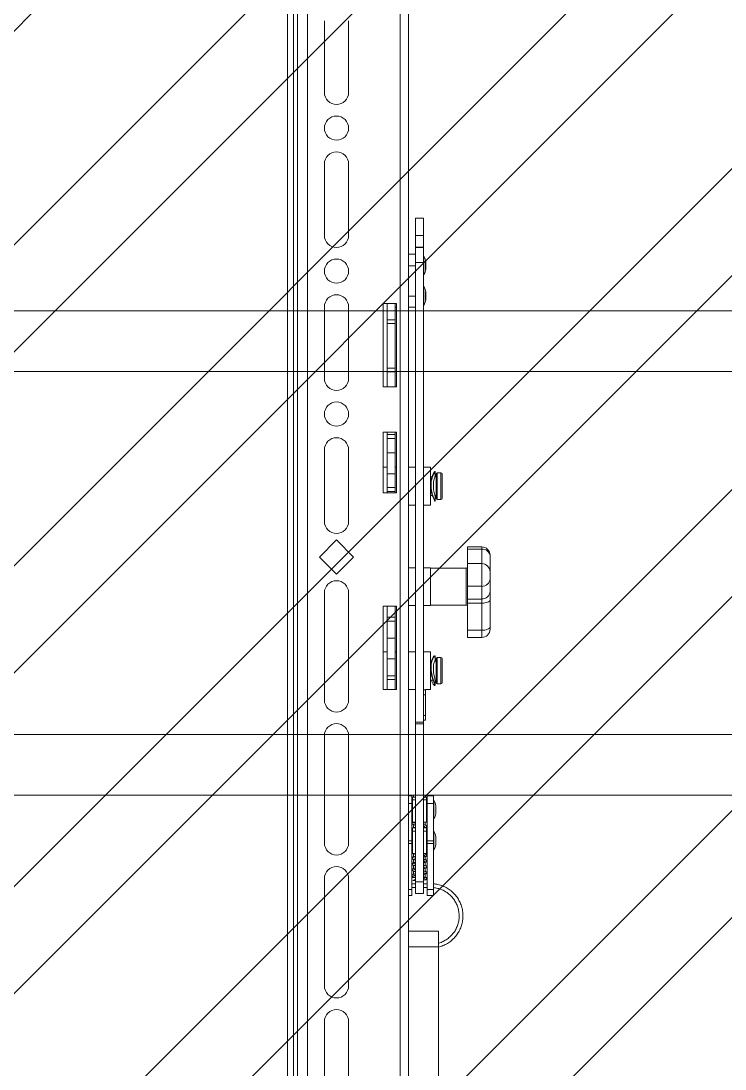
# Model space of a CAD drawing. Header units: inches. Extents: x -284 to 763, y -243 to 242.
# Drawn here: x 708.01 to 719.65, y -183.13 to -165.81 of the extents above; entities that cross this region are included whole.
import ezdxf

# ---------------------------------------------------------------- set-up
doc = ezdxf.new("R2010")
doc.units = ezdxf.units.IN
doc.header["$MEASUREMENT"] = 0
doc.layers.add('NEW AV EQUIP', color=160, linetype='Continuous')
doc.layers.add('TEXT', color=4, linetype='Continuous')

msp = doc.modelspace()

# ---------------------------------------------------------------- hatches: boundary and pattern name
at = {"layer": 'TEXT'}
h = msp.add_hatch(dxfattribs=at)
h.set_pattern_fill('ANSI32', color=256, scale=10)
h.set_pattern_definition([(45, (2e-13, 8.2462), (-2.65165, 2.65165), []), (45, (1.7678, 8.2462), (-2.65165, 2.65165), [])])
h.paths.add_polyline_path([(681.5, -161.816), (681.5, -185.816), (729.5, -185.816), (729.5, -161.816)])

# ---------------------------------------------------------------- linework, layer by layer
at = {"layer": 'NEW AV EQUIP', "linetype": 'Continuous', "lineweight": 15}
for p, q in [((712.58, -188.169), (712.58, -161.169)), ((712.747, -161.169), (712.747, -188.169)), ((714.278, -188.169), (714.278, -161.169)), ((714.414, -188.169), (714.414, -161.169)), ((712.413, -161.294), (712.413, -188.044)), ((712.517, -161.294), (712.517, -188.044)), ((713.025, -165.811), (713.025, -166.992)), ((713.425, -166.992), (713.425, -165.811)), ((713.025, -168.173), (713.025, -169.354)), ((713.425, -169.354), (713.425, -168.173)), ((714.663, -169.07), (714.529, -169.07)), ((714.529, -169.356), (714.529, -169.07)), ((714.663, -169.356), (714.663, -169.07)), ((714.663, -169.356), (714.529, -169.356)), ((714.529, -169.356), (714.529, -169.547)), ((714.663, -169.356), (714.663, -169.547)), ((714.663, -169.547), (714.529, -169.547)), ((714.529, -169.547), (714.529, -169.552)), ((714.663, -169.552), (714.529, -169.552)), ((714.529, -169.552), (714.529, -169.802)), ((714.663, -169.547), (714.663, -169.552)), ((714.663, -169.552), (714.663, -169.802)), ((714.529, -169.666), (714.414, -169.666)), ((714.67, -169.696), (714.663, -169.696)), ((714.67, -169.696), (714.67, -169.796)), ((714.414, -169.857), (714.529, -169.857)), ((714.663, -169.802), (714.529, -169.802)), ((714.529, -177.397), (714.529, -169.802)), ((714.663, -169.802), (714.663, -177.397)), ((714.67, -169.796), (714.67, -170.011)), ((714.698, -169.916), (714.698, -169.791)), ((714.699, -169.913), (714.699, -169.793)), ((714.663, -170.011), (714.67, -170.011)), ((714.67, -170.196), (714.663, -170.196)), ((714.67, -170.196), (714.67, -170.295)), ((714.414, -170.356), (714.529, -170.356)), ((714.67, -170.295), (714.67, -170.511)), ((714.698, -170.416), (714.698, -170.291)), ((714.699, -170.413), (714.699, -170.293)), ((713.025, -170.535), (713.025, -171.716)), ((713.425, -171.716), (713.425, -170.535)), ((713.997, -171.857), (713.997, -170.482)), ((713.997, -170.482), (714.215, -170.482)), ((714.06, -170.751), (714.06, -170.482)), ((714.194, -170.751), (714.194, -170.482)), ((714.194, -170.541), (714.215, -170.541)), ((714.215, -170.482), (714.215, -171.857)), ((714.414, -170.541), (714.529, -170.541)), ((714.663, -170.511), (714.67, -170.511)), ((721.066, -170.603), (689.634, -170.603)), ((713.425, -170.603), (713.025, -170.603)), ((714.06, -170.603), (713.997, -170.603)), ((714.06, -170.751), (714.194, -170.751)), ((714.06, -170.811), (714.06, -170.751)), ((714.215, -170.603), (714.194, -170.603)), ((714.194, -170.751), (714.194, -170.811)), ((714.529, -170.603), (714.414, -170.603)), ((714.194, -170.811), (714.06, -170.811)), ((714.06, -171.548), (714.06, -170.811)), ((714.194, -170.811), (714.194, -171.548)), ((706.238, -171.603), (721.066, -171.603)), ((713.025, -171.603), (713.425, -171.603)), ((713.997, -171.603), (714.06, -171.603)), ((714.06, -171.548), (714.194, -171.548)), ((714.06, -171.61), (714.06, -171.548)), ((714.194, -171.61), (714.06, -171.61)), ((714.06, -171.857), (714.06, -171.61)), ((714.194, -171.548), (714.194, -171.61)), ((714.194, -171.603), (714.215, -171.603)), ((714.194, -171.61), (714.194, -171.857)), ((714.414, -171.603), (714.529, -171.603)), ((714.215, -171.857), (713.997, -171.857)), ((713.997, -173.607), (713.997, -172.607)), ((713.997, -172.607), (714.215, -172.607)), ((714.06, -172.647), (714.06, -172.607)), ((714.06, -172.647), (714.194, -172.647)), ((714.06, -172.708), (714.06, -172.647)), ((714.194, -172.647), (714.194, -172.607)), ((714.194, -172.647), (714.194, -172.708)), ((714.215, -172.607), (714.215, -173.607)), ((714.194, -172.708), (714.06, -172.708)), ((714.06, -172.948), (714.06, -172.708)), ((714.194, -172.708), (714.194, -172.948)), ((713.025, -172.897), (713.025, -174.079)), ((713.425, -174.079), (713.425, -172.897)), ((714.06, -172.948), (714.194, -172.948)), ((714.06, -172.948), (714.06, -173.292)), ((714.194, -172.948), (714.194, -173.292)), ((714.06, -173.187), (713.997, -173.187)), ((714.215, -173.187), (714.194, -173.187)), ((714.529, -173.187), (714.414, -173.187)), ((714.778, -173.187), (714.663, -173.187)), ((714.778, -173.812), (714.778, -173.187)), ((714.06, -173.292), (714.194, -173.292)), ((714.06, -173.292), (714.06, -173.523)), ((714.194, -173.292), (714.194, -173.523)), ((714.805, -173.344), (714.778, -173.344)), ((714.855, -173.255), (714.846, -173.255)), ((714.871, -173.344), (714.851, -173.344)), ((714.855, -173.334), (714.855, -173.255)), ((714.871, -173.7), (714.871, -173.3)), ((714.951, -173.28), (714.891, -173.28)), ((714.891, -173.28), (714.891, -173.72)), ((714.951, -173.72), (714.951, -173.28)), ((714.971, -173.3), (714.971, -173.7)), ((714.06, -173.523), (714.194, -173.523)), ((714.06, -173.585), (714.06, -173.523)), ((714.194, -173.523), (714.194, -173.585)), ((714.215, -173.607), (713.997, -173.607)), ((714.194, -173.585), (714.06, -173.585)), ((714.06, -173.585), (714.06, -173.607)), ((714.194, -173.585), (714.194, -173.607)), ((714.778, -173.655), (714.812, -173.655)), ((714.853, -173.655), (714.871, -173.655)), ((714.855, -173.744), (714.855, -173.663)), ((714.414, -173.812), (714.529, -173.812)), ((714.663, -173.812), (714.778, -173.812)), ((714.846, -173.745), (714.855, -173.745)), ((714.891, -173.72), (714.951, -173.72)), ((712.942, -174.669), (713.225, -174.386)), ((713.225, -174.386), (713.508, -174.669)), ((715.625, -174.502), (715.389, -174.502)), ((715.389, -174.502), (715.389, -174.537)), ((715.389, -174.537), (715.625, -174.537)), ((715.389, -174.537), (715.389, -174.779)), ((715.625, -174.537), (715.625, -174.502)), ((715.625, -174.779), (715.625, -174.537)), ((713.225, -174.952), (712.942, -174.669)), ((713.508, -174.669), (713.225, -174.952)), ((715.763, -174.64), (715.763, -174.651)), ((715.763, -174.651), (715.763, -174.916)), ((714.529, -174.846), (714.414, -174.846)), ((714.778, -174.846), (714.663, -174.846)), ((714.778, -175.161), (714.778, -174.846)), ((715.369, -174.854), (714.778, -174.854)), ((715.369, -174.863), (715.369, -174.854)), ((715.369, -175.464), (715.369, -174.863)), ((715.625, -174.779), (715.389, -174.779)), ((715.389, -174.779), (715.389, -175.153)), ((715.625, -175.153), (715.625, -174.779)), ((715.763, -174.916), (715.763, -175.029)), ((715.763, -175.029), (715.763, -175.238)), ((713.025, -175.26), (713.025, -177.031)), ((713.425, -177.031), (713.425, -175.26)), ((714.778, -175.471), (714.778, -175.161)), ((715.389, -175.153), (715.625, -175.153)), ((715.389, -175.153), (715.389, -175.363)), ((715.625, -175.363), (715.625, -175.153)), ((715.763, -175.378), (715.763, -175.238)), ((715.389, -175.363), (715.625, -175.363)), ((715.389, -175.433), (715.389, -175.363)), ((715.625, -175.433), (715.389, -175.433)), ((715.389, -175.433), (715.389, -175.88)), ((715.625, -175.363), (715.625, -175.433)), ((715.625, -175.88), (715.625, -175.433)), ((715.763, -175.378), (715.763, -175.825)), ((713.997, -176.857), (713.997, -175.482)), ((713.997, -175.482), (714.215, -175.482)), ((714.06, -175.482), (714.06, -175.664)), ((714.194, -175.482), (714.194, -175.664)), ((714.215, -175.482), (714.215, -176.857)), ((714.414, -175.471), (714.529, -175.471)), ((714.663, -175.471), (714.778, -175.471)), ((714.778, -175.464), (715.369, -175.464)), ((714.06, -175.664), (714.194, -175.664)), ((714.06, -175.727), (714.06, -175.664)), ((714.194, -175.727), (714.06, -175.727)), ((714.06, -176.01), (714.06, -175.727)), ((714.194, -175.664), (714.194, -175.727)), ((714.194, -175.727), (714.194, -176.01)), ((715.389, -175.88), (715.625, -175.88)), ((715.389, -175.88), (715.389, -175.999)), ((715.625, -175.999), (715.625, -175.88)), ((715.763, -175.825), (715.763, -175.861)), ((714.06, -176.01), (714.194, -176.01)), ((714.06, -176.01), (714.06, -176.353)), ((714.194, -176.01), (714.194, -176.353)), ((715.389, -175.999), (715.625, -175.999)), ((714.06, -176.234), (713.997, -176.234)), ((714.215, -176.234), (714.194, -176.234)), ((714.529, -176.234), (714.414, -176.234)), ((714.778, -176.234), (714.663, -176.234)), ((714.778, -176.581), (714.778, -176.234)), ((714.855, -176.302), (714.844, -176.302)), ((714.855, -176.385), (714.855, -176.307)), ((714.06, -176.353), (714.194, -176.353)), ((714.06, -176.353), (714.06, -176.63)), ((714.194, -176.353), (714.194, -176.63)), ((714.796, -176.391), (714.778, -176.391)), ((714.871, -176.391), (714.855, -176.391)), ((714.871, -176.747), (714.871, -176.347)), ((714.951, -176.327), (714.891, -176.327)), ((714.891, -176.327), (714.891, -176.767)), ((714.951, -176.767), (714.951, -176.327)), ((714.971, -176.347), (714.971, -176.747)), ((714.06, -176.63), (714.194, -176.63)), ((714.06, -176.692), (714.06, -176.63)), ((714.194, -176.63), (714.194, -176.692)), ((714.778, -176.859), (714.778, -176.581)), ((714.194, -176.692), (714.06, -176.692)), ((714.06, -176.692), (714.06, -176.857)), ((714.194, -176.692), (714.194, -176.857)), ((714.778, -176.702), (714.822, -176.702)), ((714.845, -176.792), (714.855, -176.792)), ((714.855, -176.791), (714.852, -176.789)), ((714.855, -176.702), (714.871, -176.702)), ((714.855, -176.787), (714.855, -176.707)), ((714.891, -176.767), (714.951, -176.767)), ((714.215, -176.857), (713.997, -176.857)), ((714.414, -176.859), (714.529, -176.859)), ((714.663, -176.865), (714.695, -176.865)), ((714.695, -176.946), (714.663, -176.946)), ((714.695, -176.858), (714.695, -176.865)), ((714.695, -176.859), (714.778, -176.859)), ((714.695, -176.865), (714.695, -176.946)), ((714.695, -176.946), (714.695, -177.286)), ((714.663, -177.286), (714.695, -177.286)), ((714.695, -177.286), (714.695, -177.365)), ((714.529, -177.397), (714.663, -177.397)), ((714.529, -177.425), (714.529, -177.397)), ((714.663, -177.425), (714.529, -177.425)), ((714.529, -177.425), (714.529, -180.037)), ((714.695, -177.365), (714.663, -177.365)), ((714.663, -177.397), (714.663, -177.425)), ((714.663, -180.037), (714.663, -177.425)), ((721.066, -177.603), (689.634, -177.603)), ((713.025, -177.622), (713.025, -179.394)), ((713.424, -177.603), (713.026, -177.603)), ((713.425, -179.394), (713.425, -177.622)), ((714.529, -177.603), (714.414, -177.603)), ((689.634, -178.603), (721.066, -178.603)), ((713.025, -178.603), (713.425, -178.603)), ((714.414, -178.603), (714.529, -178.603)), ((714.469, -178.609), (714.414, -178.609)), ((714.414, -178.613), (714.469, -178.613)), ((714.469, -178.609), (714.469, -178.603)), ((714.469, -178.613), (714.469, -178.609)), ((714.469, -178.613), (714.469, -178.74)), ((714.479, -178.721), (714.469, -178.721)), ((714.529, -178.639), (714.479, -178.639)), ((714.479, -178.639), (714.479, -178.679)), ((714.529, -178.679), (714.479, -178.679)), ((714.479, -178.679), (714.479, -179.052)), ((714.5, -178.639), (714.5, -178.603)), ((714.713, -178.639), (714.663, -178.639)), ((714.713, -178.679), (714.663, -178.679)), ((714.692, -178.639), (714.692, -178.603)), ((714.713, -178.639), (714.713, -178.679)), ((714.713, -178.679), (714.713, -179.052)), ((714.724, -178.603), (714.724, -178.609)), ((714.724, -178.609), (714.828, -178.609)), ((714.724, -178.609), (714.724, -178.613)), ((714.724, -178.613), (714.828, -178.613)), ((714.724, -178.74), (714.724, -178.613)), ((714.828, -178.609), (714.828, -178.603)), ((714.828, -178.613), (714.828, -178.609)), ((714.828, -178.613), (714.828, -178.74)), ((714.833, -178.688), (714.828, -178.688)), ((714.833, -178.688), (714.833, -178.788)), ((714.469, -178.74), (714.414, -178.74)), ((714.469, -179.36), (714.469, -178.74)), ((714.724, -178.767), (714.713, -178.767)), ((714.828, -178.74), (714.724, -178.74)), ((714.724, -179.36), (714.724, -178.74)), ((714.828, -179.36), (714.828, -178.74)), ((714.833, -178.788), (714.833, -179.003)), ((714.868, -178.911), (714.868, -178.78)), ((714.869, -178.908), (714.869, -178.783)), ((714.469, -178.971), (714.476, -178.971)), ((714.529, -179.052), (714.479, -179.052)), ((714.492, -179.05), (714.484, -179.056)), ((714.713, -179.052), (714.663, -179.052)), ((714.692, -179.097), (714.692, -179.052)), ((714.716, -178.924), (714.724, -178.924)), ((714.828, -179.003), (714.833, -179.003)), ((714.479, -179.232), (714.469, -179.232)), ((714.529, -179.143), (714.479, -179.143)), ((714.479, -179.143), (714.479, -179.2)), ((714.529, -179.2), (714.479, -179.2)), ((714.479, -179.2), (714.479, -179.57)), ((714.5, -179.143), (714.5, -179.091)), ((714.713, -179.143), (714.663, -179.143)), ((714.713, -179.2), (714.663, -179.2)), ((714.692, -179.143), (714.692, -179.137)), ((714.713, -179.143), (714.713, -179.2)), ((714.713, -179.2), (714.713, -179.57)), ((714.833, -179.199), (714.828, -179.199)), ((714.833, -179.199), (714.833, -179.299)), ((714.469, -179.36), (714.414, -179.36)), ((714.469, -179.406), (714.414, -179.406)), ((714.469, -179.406), (714.469, -179.36)), ((714.469, -180.165), (714.469, -179.406)), ((714.724, -179.278), (714.713, -179.278)), ((714.724, -179.36), (714.828, -179.36)), ((714.724, -179.36), (714.724, -179.406)), ((714.724, -179.406), (714.828, -179.406)), ((714.724, -179.406), (714.724, -180.165)), ((714.828, -179.406), (714.828, -179.36)), ((714.828, -180.165), (714.828, -179.406)), ((714.833, -179.299), (714.833, -179.514)), ((714.868, -179.422), (714.868, -179.291)), ((714.869, -179.419), (714.869, -179.294)), ((714.469, -179.482), (714.479, -179.482)), ((714.529, -179.57), (714.479, -179.57)), ((714.5, -179.624), (714.5, -179.572)), ((714.713, -179.57), (714.663, -179.57)), ((714.692, -179.578), (714.692, -179.57)), ((714.713, -179.435), (714.724, -179.435)), ((714.828, -179.514), (714.833, -179.514)), ((714.5, -179.72), (714.5, -179.668)), ((714.5, -179.816), (714.5, -179.764)), ((714.692, -179.673), (714.692, -179.618)), ((714.692, -179.77), (714.692, -179.714)), ((714.5, -179.912), (714.5, -179.861)), ((714.692, -179.866), (714.692, -179.81)), ((714.692, -179.963), (714.692, -179.907)), ((713.025, -179.984), (713.025, -181.756)), ((713.425, -181.756), (713.425, -179.984)), ((714.529, -180.068), (714.469, -180.068)), ((714.529, -179.963), (714.5, -179.963)), ((714.529, -180.037), (714.663, -180.037)), ((714.529, -180.23), (714.529, -180.037)), ((714.692, -179.963), (714.663, -179.963)), ((714.663, -180.037), (714.663, -180.23)), ((714.724, -180.068), (714.663, -180.068)), ((714.469, -180.165), (714.414, -180.165)), ((714.469, -180.261), (714.414, -180.261)), ((714.469, -180.13), (714.529, -180.13)), ((714.469, -180.261), (714.469, -180.165)), ((714.529, -180.23), (714.663, -180.23)), ((714.663, -180.13), (714.724, -180.13)), ((714.724, -180.165), (714.828, -180.165)), ((714.724, -180.165), (714.724, -180.261)), ((714.724, -180.261), (714.828, -180.261)), ((714.828, -180.261), (714.828, -180.165)), ((714.909, -180.851), (714.414, -180.851)), ((714.909, -181.109), (714.909, -180.851)), ((714.414, -181.109), (714.909, -181.109)), ((714.909, -186.628), (714.909, -181.109)), ((713.025, -182.346), (713.025, -184.118)), ((713.425, -184.118), (713.425, -182.346))]:
    msp.add_line(p, q, dxfattribs=at)
at = {"layer": 'NEW AV EQUIP', "linetype": 'Continuous', "lineweight": 15, "flags": 128}
for points in [[(715.625, -175.433), (715.652, -175.432), (715.677, -175.428), (715.701, -175.423), (715.722, -175.417), (715.739, -175.408), (715.752, -175.399), (715.76, -175.389), (715.763, -175.378)], [(715.625, -175.88), (715.652, -175.879), (715.677, -175.876), (715.701, -175.871), (715.722, -175.864), (715.739, -175.856), (715.752, -175.846), (715.76, -175.836), (715.763, -175.825)]]:
    msp.add_lwpolyline(points, dxfattribs=at)
at = {"layer": 'NEW AV EQUIP', "linetype": 'Continuous', "lineweight": 15}
for centre in [(713.225, -167.582), (713.225, -169.945), (713.225, -172.307)]:
    msp.add_circle(centre, 0.2, dxfattribs=at)
for centre, radius, start, end in [((713.225, -166.992), 0.2, 180, 0), ((713.225, -168.173), 0.2, 0, 180), ((713.225, -169.354), 0.2, 180, 0), ((714.31, -169.853), 0.394, 9.1282, 23.5782), ((714.684, -169.793), 0.015, 0, 9.1282), ((714.31, -169.853), 0.394, 336.4218, 350.8718), ((714.684, -169.913), 0.015, 350.8718, 0), ((714.31, -170.353), 0.394, 9.1282, 23.5782), ((713.225, -170.535), 0.2, 0, 180), ((714.31, -170.353), 0.394, 336.4218, 350.8718), ((714.684, -170.293), 0.015, 0, 9.1282), ((714.684, -170.413), 0.015, 350.8718, 0), ((713.225, -171.716), 0.2, 180, 0), ((713.225, -172.897), 0.2, 0, 180), ((714.891, -173.3), 0.02, 90, 180), ((714.951, -173.3), 0.02, 0, 90), ((714.891, -173.7), 0.02, 180, 270), ((714.951, -173.7), 0.02, 270, 0), ((713.225, -174.079), 0.2, 180, 0), ((715.625, -174.64), 0.138, 0, 90), ((715.636, -174.664), 0.127, 6.0479, 94.9799), ((715.369, -174.834), 0.0197, 270, 0), ((715.625, -174.916), 0.138, 0, 90), ((713.225, -175.26), 0.2, 0, 180), ((715.631, -175.022), 0.132, 267.2232, 356.9235), ((715.631, -175.231), 0.132, 267.2235, 356.9235), ((715.369, -175.484), 0.0197, 0, 90), ((715.625, -175.861), 0.138, 270, 0), ((714.891, -176.347), 0.02, 90, 180), ((714.951, -176.347), 0.02, 0, 90), ((714.891, -176.747), 0.02, 180, 270), ((714.951, -176.747), 0.02, 270, 0), ((713.225, -177.031), 0.2, 180, 0), ((713.225, -177.622), 0.2, 0, 180), ((714.563, -178.846), 0.313, 12.0769, 30.2608), ((714.854, -178.783), 0.015, 0, 12.0769), ((714.854, -178.908), 0.015, 347.9231, 0), ((714.563, -178.846), 0.313, 329.7392, 347.9231), ((714.563, -179.357), 0.313, 12.0769, 30.2608), ((713.225, -179.394), 0.2, 180, 360), ((714.563, -179.357), 0.313, 329.7392, 347.9231), ((714.854, -179.294), 0.015, 0, 12.0769), ((714.854, -179.419), 0.015, 347.9231, 0), ((713.225, -179.984), 0.2, 0, 180), ((714.492, -180.412), 0.449, 89.0047, 92.9957), ((714.7, -180.412), 0.449, 87.0039, 90.9956), ((713.225, -181.756), 0.2, 180, 360), ((713.225, -182.346), 0.2, 0, 180)]:
    msp.add_arc(centre, radius, start, end, dxfattribs=at)
for points, knots in [([(714.778, -173.488), (714.78, -173.463), (714.783, -173.412), (714.803, -173.345), (714.826, -173.292), (714.844, -173.258), (714.846, -173.258), (714.846, -173.257)], [0, 0, 0, 0, 0.199789, 0.398833, 0.616141, 0.849729, 1, 1, 1, 1]), ([(714.855, -173.255), (714.854, -173.256), (714.852, -173.258), (714.834, -173.292), (714.811, -173.345), (714.79, -173.418), (714.785, -173.5), (714.795, -173.576), (714.814, -173.643), (714.836, -173.7), (714.853, -173.737), (714.854, -173.74), (714.854, -173.742)], [0, 0, 0, 0, 0.0982645, 0.1962896, 0.3005753, 0.4135317, 0.5193824, 0.6115719, 0.7059848, 0.8133033, 0.9261401, 1, 1, 1, 1]), ([(714.855, -173.335), (714.854, -173.336), (714.853, -173.338), (714.845, -173.361), (714.834, -173.399), (714.826, -173.45), (714.825, -173.506), (714.83, -173.559), (714.839, -173.606), (714.849, -173.642), (714.855, -173.663), (714.855, -173.663), (714.855, -173.663)], [0, 0, 0, 0, 0.089409, 0.193918, 0.301988, 0.413464, 0.520825, 0.62278, 0.72654, 0.836268, 0.947224, 1, 1, 1, 1]), ([(714.846, -173.741), (714.847, -173.742), (714.848, -173.743), (714.838, -173.72), (714.818, -173.676), (714.795, -173.611), (714.78, -173.543), (714.779, -173.501), (714.778, -173.488)], [0, 0, 0, 0, 0.077749, 0.265209, 0.460152, 0.676195, 0.902063, 1, 1, 1, 1]), ([(714.778, -176.498), (714.78, -176.473), (714.783, -176.425), (714.803, -176.364), (714.825, -176.321), (714.842, -176.3), (714.844, -176.304), (714.844, -176.304)], [0, 0, 0, 0, 0.221987, 0.443146, 0.684598, 0.94414, 1, 1, 1, 1]), ([(714.855, -176.307), (714.854, -176.304), (714.852, -176.298), (714.834, -176.32), (714.811, -176.364), (714.79, -176.43), (714.785, -176.509), (714.795, -176.586), (714.814, -176.657), (714.836, -176.722), (714.853, -176.77), (714.854, -176.78), (714.854, -176.784)], [0, 0, 0, 0, 0.098264, 0.19629, 0.300575, 0.413532, 0.519382, 0.611572, 0.705985, 0.813304, 0.92614, 1, 1, 1, 1]), ([(714.853, -176.384), (714.853, -176.383), (714.852, -176.381), (714.845, -176.396), (714.835, -176.427), (714.826, -176.473), (714.825, -176.527), (714.83, -176.581), (714.839, -176.632), (714.849, -176.674), (714.855, -176.701), (714.855, -176.706), (714.855, -176.707)], [0, 0, 0, 0, 0.041711, 0.151695, 0.265426, 0.38274, 0.495726, 0.603022, 0.712217, 0.827692, 0.94446, 1, 1, 1, 1]), ([(714.846, -176.784), (714.847, -176.783), (714.848, -176.778), (714.838, -176.747), (714.818, -176.695), (714.795, -176.622), (714.78, -176.552), (714.779, -176.51), (714.778, -176.498)], [0, 0, 0, 0, 0.077749, 0.265209, 0.460152, 0.676196, 0.902062, 1, 1, 1, 1]), ([(714.796, -176.702), (714.799, -176.714), (714.81, -176.747), (714.832, -176.783), (714.841, -176.789), (714.845, -176.792)], [0, 0, 0, 0, 0.213138, 0.600398, 1, 1, 1, 1]), ([(714.488, -179.052), (714.487, -179.053), (714.482, -179.055), (714.478, -179.06), (714.476, -179.066), (714.476, -179.071), (714.478, -179.077), (714.481, -179.082), (714.487, -179.086), (714.492, -179.087), (714.494, -179.088)], [0, 0, 0, 0, 0.076728, 0.234134, 0.374217, 0.500443, 0.627455, 0.755995, 0.882001, 1, 1, 1, 1]), ([(714.485, -179.083), (714.486, -179.084), (714.489, -179.087), (714.502, -179.092), (714.516, -179.096), (714.526, -179.098), (714.529, -179.099)], [0, 0, 0, 0, 0.308659, 0.610342, 0.894067, 1, 1, 1, 1]), ([(714.529, -179.069), (714.525, -179.068), (714.513, -179.066), (714.5, -179.061), (714.498, -179.058), (714.496, -179.056)], [0, 0, 0, 0, 0.169458, 0.579099, 1, 1, 1, 1]), ([(714.713, -178.934), (714.714, -178.933), (714.715, -178.931), (714.716, -178.928), (714.716, -178.925), (714.716, -178.924)], [0, 0, 0, 0, 0.103344, 0.693236, 1, 1, 1, 1]), ([(714.529, -179.136), (714.523, -179.137), (714.512, -179.139), (714.504, -179.142), (714.5, -179.143)], [0, 0, 0, 0, 0.478865, 1, 1, 1, 1]), ([(714.669, -179.143), (714.67, -179.143), (714.676, -179.142), (714.691, -179.138), (714.709, -179.133), (714.717, -179.12), (714.714, -179.106), (714.7, -179.098), (714.685, -179.094), (714.671, -179.092), (714.663, -179.091)], [0, 0, 0, 0, 0.001077, 0.123224, 0.334418, 0.454825, 0.545709, 0.735112, 0.860717, 1, 1, 1, 1]), ([(714.663, -179.12), (714.667, -179.12), (714.677, -179.122), (714.685, -179.124), (714.687, -179.124), (714.687, -179.123)], [0, 0, 0, 0, 0.268, 0.71758, 1, 1, 1, 1]), ([(714.713, -179.222), (714.713, -179.222), (714.715, -179.22), (714.716, -179.216), (714.716, -179.212), (714.715, -179.207), (714.714, -179.205), (714.713, -179.205)], [0, 0, 0, 0, 0.012422, 0.339706, 0.62357, 0.899994, 1, 1, 1, 1]), ([(714.479, -179.541), (714.479, -179.541), (714.477, -179.543), (714.476, -179.547), (714.476, -179.552), (714.477, -179.556), (714.478, -179.558), (714.479, -179.559)], [0, 0, 0, 0, 0.023342, 0.345682, 0.63537, 0.926009, 1, 1, 1, 1]), ([(714.497, -179.571), (714.499, -179.572), (714.504, -179.574), (714.515, -179.577), (714.526, -179.579), (714.529, -179.579)], [0, 0, 0, 0, 0.236769, 0.778491, 1, 1, 1, 1]), ([(714.663, -179.624), (714.666, -179.624), (714.675, -179.623), (714.692, -179.619), (714.709, -179.613), (714.717, -179.6), (714.714, -179.586), (714.7, -179.579), (714.685, -179.575), (714.671, -179.573), (714.663, -179.571)], [0, 0, 0, 0, 0.0407815, 0.1588518, 0.3634146, 0.4801221, 0.5665976, 0.7466754, 0.8686458, 1, 1, 1, 1]), ([(714.663, -179.6), (714.667, -179.601), (714.677, -179.603), (714.685, -179.605), (714.687, -179.604), (714.687, -179.604)], [0, 0, 0, 0, 0.252366, 0.704655, 1, 1, 1, 1]), ([(714.529, -179.616), (714.524, -179.617), (714.512, -179.62), (714.498, -179.624), (714.487, -179.628), (714.477, -179.638), (714.475, -179.65), (714.482, -179.661), (714.496, -179.667), (714.512, -179.672), (714.524, -179.674), (714.529, -179.675)], [0, 0, 0, 0, 0.089263, 0.211193, 0.316005, 0.423783, 0.52946, 0.613303, 0.799787, 0.917994, 1, 1, 1, 1]), ([(714.529, -179.713), (714.525, -179.713), (714.51, -179.716), (714.493, -179.721), (714.48, -179.73), (714.475, -179.74), (714.478, -179.753), (714.489, -179.761), (714.505, -179.766), (714.521, -179.77), (714.528, -179.772), (714.529, -179.772)], [0, 0, 0, 0, 0.065965, 0.246159, 0.391825, 0.488272, 0.564238, 0.687969, 0.879174, 0.992052, 1, 1, 1, 1]), ([(714.529, -179.646), (714.528, -179.646), (714.52, -179.645), (714.511, -179.642), (714.504, -179.64), (714.504, -179.64), (714.504, -179.64)], [0, 0, 0, 0, 0.0716503, 0.4736899, 0.8273229, 1, 1, 1, 1]), ([(714.529, -179.742), (714.524, -179.741), (714.515, -179.739), (714.508, -179.737), (714.505, -179.735), (714.505, -179.737), (714.505, -179.737)], [0, 0, 0, 0, 0.393285, 0.658029, 0.909488, 1, 1, 1, 1]), ([(714.707, -179.681), (714.707, -179.68), (714.706, -179.678), (714.695, -179.674), (714.681, -179.67), (714.668, -179.668), (714.663, -179.667)], [0, 0, 0, 0, 0.281603, 0.558017, 0.820086, 1, 1, 1, 1]), ([(714.663, -179.696), (714.669, -179.697), (714.682, -179.7), (714.694, -179.704), (714.695, -179.706), (714.695, -179.707)], [0, 0, 0, 0, 0.269952, 0.658806, 1, 1, 1, 1]), ([(714.663, -179.721), (714.666, -179.72), (714.676, -179.719), (714.689, -179.716), (714.701, -179.712), (714.704, -179.71), (714.705, -179.709)], [0, 0, 0, 0, 0.124741, 0.402264, 0.69708, 1, 1, 1, 1]), ([(714.663, -179.817), (714.672, -179.815), (714.689, -179.812), (714.702, -179.808), (714.71, -179.803), (714.715, -179.796), (714.717, -179.789), (714.714, -179.78), (714.705, -179.773), (714.69, -179.768), (714.672, -179.765), (714.663, -179.764)], [0, 0, 0, 0, 0.1520126, 0.3087819, 0.3768317, 0.4444915, 0.5059448, 0.5590021, 0.6754397, 0.8442093, 1, 1, 1, 1]), ([(714.698, -179.712), (714.7, -179.711), (714.704, -179.711), (714.709, -179.708), (714.714, -179.703), (714.716, -179.697), (714.716, -179.692), (714.715, -179.687), (714.712, -179.682), (714.706, -179.679), (714.702, -179.678), (714.7, -179.677)], [0, 0, 0, 0, 0.0849549, 0.1680608, 0.3207045, 0.4525978, 0.5671234, 0.6791252, 0.7910394, 0.8996319, 1, 1, 1, 1]), ([(714.529, -179.809), (714.526, -179.809), (714.513, -179.811), (714.499, -179.816), (714.484, -179.822), (714.477, -179.831), (714.475, -179.838), (714.477, -179.845), (714.485, -179.855), (714.5, -179.861), (714.515, -179.865), (714.527, -179.868), (714.529, -179.868)], [0, 0, 0, 0, 0.048342, 0.202242, 0.344081, 0.424775, 0.501218, 0.573008, 0.646394, 0.788677, 0.978374, 1, 1, 1, 1]), ([(714.529, -179.905), (714.521, -179.906), (714.506, -179.91), (714.49, -179.916), (714.481, -179.921), (714.475, -179.932), (714.478, -179.944), (714.486, -179.951), (714.5, -179.957), (714.514, -179.961), (714.526, -179.963), (714.529, -179.964)], [0, 0, 0, 0, 0.1428914, 0.2762253, 0.3937294, 0.4866721, 0.5689251, 0.6725776, 0.8046354, 0.9598696, 1, 1, 1, 1]), ([(714.529, -179.839), (714.527, -179.838), (714.521, -179.837), (714.514, -179.835), (714.506, -179.833), (714.506, -179.833), (714.505, -179.833)], [0, 0, 0, 0, 0.098117, 0.421566, 0.710488, 1, 1, 1, 1]), ([(714.529, -179.935), (714.526, -179.934), (714.516, -179.932), (714.506, -179.929), (714.505, -179.929), (714.505, -179.929)], [0, 0, 0, 0, 0.2049171, 0.710125, 1, 1, 1, 1]), ([(714.663, -179.793), (714.666, -179.793), (714.673, -179.794), (714.682, -179.796), (714.687, -179.797), (714.69, -179.799), (714.69, -179.798), (714.69, -179.798)], [0, 0, 0, 0, 0.180508, 0.485416, 0.756411, 0.990439, 1, 1, 1, 1]), ([(714.706, -179.872), (714.703, -179.87), (714.698, -179.867), (714.68, -179.862), (714.666, -179.86), (714.663, -179.86)], [0, 0, 0, 0, 0.450737, 0.8763418, 1, 1, 1, 1]), ([(714.663, -179.889), (714.665, -179.889), (714.674, -179.89), (714.684, -179.893), (714.694, -179.896), (714.696, -179.898), (714.697, -179.899)], [0, 0, 0, 0, 0.096795, 0.387227, 0.691613, 1, 1, 1, 1]), ([(714.663, -179.913), (714.666, -179.913), (714.677, -179.911), (714.691, -179.907), (714.705, -179.903), (714.706, -179.9), (714.707, -179.899)], [0, 0, 0, 0, 0.085489, 0.373873, 0.683027, 1, 1, 1, 1]), ([(714.7, -179.903), (714.702, -179.903), (714.705, -179.902), (714.709, -179.9), (714.712, -179.897), (714.715, -179.893), (714.716, -179.889), (714.716, -179.884), (714.715, -179.879), (714.711, -179.874), (714.705, -179.87), (714.701, -179.869), (714.699, -179.869)], [0, 0, 0, 0, 0.077339, 0.153025, 0.225225, 0.293098, 0.415565, 0.526587, 0.64204, 0.762555, 0.883838, 1, 1, 1, 1]), ([(714.487, -180.015), (714.485, -180.015), (714.484, -180.016), (714.484, -180.016), (714.485, -180.016), (714.486, -180.016), (714.487, -180.016), (714.488, -180.016), (714.489, -180.016), (714.49, -180.016), (714.49, -180.016), (714.491, -180.016)], [0, 0, 0, 0, 0.519011, 0.664212, 0.766199, 0.838228, 0.911743, 0.942617, 0.973716, 0.990644, 1, 1, 1, 1]), ([(714.529, -180.002), (714.521, -180.003), (714.505, -180.006), (714.491, -180.011), (714.487, -180.015), (714.487, -180.015)], [0, 0, 0, 0, 0.463992, 0.949034, 1, 1, 1, 1]), ([(714.491, -180.016), (714.491, -180.016), (714.491, -180.016), (714.493, -180.016), (714.495, -180.016), (714.502, -180.016), (714.51, -180.015), (714.525, -180.015), (714.529, -180.015)], [0, 0, 0, 0, 0.010441, 0.024185, 0.057417, 0.201879, 0.776304, 1, 1, 1, 1]), ([(714.663, -180.009), (714.671, -180.008), (714.692, -180.004), (714.707, -180), (714.716, -179.987), (714.716, -179.981), (714.713, -179.972), (714.702, -179.964), (714.689, -179.961), (714.676, -179.958), (714.666, -179.956), (714.663, -179.956)], [0, 0, 0, 0, 0.132768, 0.388394, 0.476097, 0.531743, 0.598694, 0.721154, 0.831508, 0.963167, 1, 1, 1, 1]), ([(714.663, -179.985), (714.667, -179.986), (714.677, -179.987), (714.684, -179.989), (714.688, -179.991), (714.688, -179.99), (714.688, -179.99)], [0, 0, 0, 0, 0.276478, 0.755014, 0.961829, 1, 1, 1, 1]), ([(714.909, -181.115), (714.934, -181.108), (714.986, -181.093), (715.059, -181.056), (715.125, -181.009), (715.184, -180.952), (715.233, -180.886), (715.271, -180.815), (715.299, -180.738), (715.314, -180.657), (715.316, -180.576), (715.307, -180.495), (715.285, -180.416), (715.251, -180.342), (715.206, -180.274), (715.152, -180.213), (715.088, -180.161), (715.018, -180.12), (714.942, -180.09), (714.878, -180.074), (714.84, -180.072), (714.828, -180.071)], [0, 0, 0, 0, 0.053674, 0.107987, 0.162301, 0.216613, 0.270927, 0.325239, 0.379552, 0.433865, 0.488178, 0.54249, 0.596803, 0.651116, 0.705429, 0.759741, 0.814054, 0.868367, 0.92268, 0.976992, 1, 1, 1, 1]), ([(714.828, -180.133), (714.851, -180.136), (714.9, -180.142), (714.971, -180.167), (715.038, -180.203), (715.099, -180.25), (715.152, -180.306), (715.195, -180.369), (715.226, -180.439), (715.246, -180.513), (715.254, -180.589), (715.25, -180.666), (715.233, -180.741), (715.204, -180.812), (715.164, -180.877), (715.113, -180.935), (715.055, -180.984), (714.988, -181.022), (714.939, -181.044), (714.911, -181.05), (714.909, -181.05)], [0, 0, 0, 0, 0.054115, 0.112856, 0.171595, 0.230336, 0.289076, 0.347817, 0.406558, 0.465299, 0.52404, 0.582781, 0.641522, 0.700263, 0.759004, 0.817744, 0.876486, 0.935226, 0.993967, 1, 1, 1, 1])]:
    msp.add_open_spline(points, degree=3, knots=knots, dxfattribs=at)

doc.saveas('drawing.dxf')
